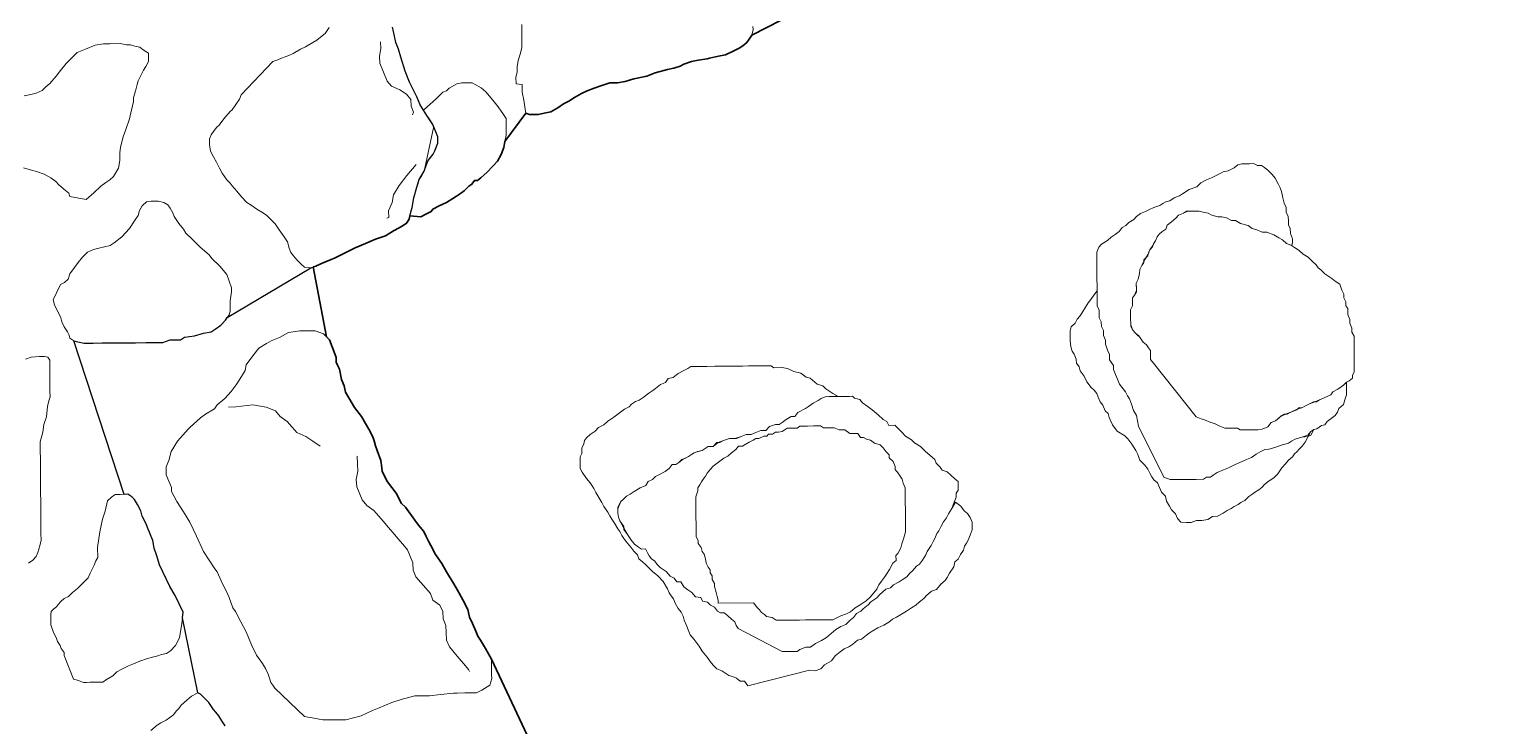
# Model space of a CAD drawing. Header units: millimetres. Extents: x -3113 to 15022, y -19591 to 4665.
# Drawn here: x 788 to 2046, y -3452 to -2858 of the extents above; entities that cross this region are included whole.
import ezdxf

# ---------------------------------------------------------------- set-up
doc = ezdxf.new("R2010")
doc.units = ezdxf.units.MM
doc.header["$XCLIPFRAME"] = 2
for name, color, linetype, lineweight in [('0A-detail', 7, 'Continuous', 18), ('0A-detail-detail', 7, 'Continuous', 13), ('0T-walltop', 7, 'Continuous', 30)]:
    doc.layers.add(name, color=color, linetype=linetype, lineweight=lineweight)
picture_1 = doc.add_image_def('image1.tif', size_in_pixel=(6668, 8809))

msp = doc.modelspace()

# ---------------------------------------------------------------- linework, layer by layer
at = {"layer": '0A-detail'}
for points in [[(1405.5, -2855.7), (1405.6, -2858.5), (1404.5, -2863.3), (1402.3, -2866.6), (1400.2, -2869.4), (1397, -2872.2), (1393.7, -2874.4), (1389.3, -2876.6), (1382.2, -2880), (1376.2, -2881.2), (1368.6, -2882.9), (1366.4, -2883.5), (1358.7, -2884.6), (1353.2, -2885.8), (1346.6, -2888), (1343.4, -2889.7), (1338, -2891.3), (1332.5, -2892.5), (1322, -2895.4), (1315, -2898.1), (1304, -2900.4), (1296.4, -2902.7), (1289.8, -2903.9), (1283.3, -2903.9), (1276.7, -2906.2), (1270.1, -2908.4), (1264, -2910.7), (1259.3, -2912.9), (1253.2, -2916.3), (1248.3, -2919.5), (1243.9, -2921.8), (1239, -2925.1), (1233, -2928.5), (1228.7, -2929.6), (1222.1, -2930.8), (1218.8, -2930.8), (1214.9, -2930.8), (1211.8, -2929.8), (1211.1, -2926.5), (1209.9, -2918.8), (1208.7, -2911.8), (1208.7, -2905.2), (1203.3, -2904.6), (1203.2, -2899.1), (1204.3, -2894.7), (1204.3, -2890.3), (1205.2, -2884.9), (1206.8, -2879.4), (1208.4, -2873.9), (1208.3, -2866.2), (1208.3, -2859.7), (1208.2, -2854.2)], [(1097.8, -2856.3), (1099.3, -2862.6), (1100.8, -2869.6), (1102.9, -2875.3), (1105.1, -2882.1), (1108.7, -2893.8), (1112.3, -2903.2), (1118.7, -2915.7), (1121.5, -2922.7), (1127.3, -2931.7), (1132.3, -2939.5), (1136.6, -2949.9), (1136.6, -2955.5), (1133.9, -2961.9), (1132.5, -2964.7), (1128.4, -2970.3), (1127, -2973.5), (1125, -2979.4), (1120.7, -2986.5), (1118.7, -2992.9), (1116, -3002), (1114.6, -3010.4), (1112.8, -3017.3), (1112.1, -3020.3), (1109.9, -3023.5), (1107.8, -3025.2), (1103.6, -3027.7), (1098.7, -3030.2), (1091.8, -3034.4), (1083.4, -3037.4), (1074.9, -3041), (1066.1, -3044.6), (1051.9, -3051.7), (1048.4, -3053.5), (1045.6, -3054.6), (1037.3, -3058.1), (1032.4, -3060.3), (1028.1, -3061.7), (1022.8, -3061.1), (1019.7, -3058.3), (1016.1, -3054.8), (1013.3, -3051.4), (1011.2, -3048.6), (1009.7, -3045.1), (1008.3, -3039.5), (1005.5, -3035.2), (1001.2, -3029.4), (997.7, -3024.1), (994.1, -3020.6), (990.6, -3017.2), (987.8, -3015.1), (982.1, -3011.6), (977.1, -3008.4), (973.6, -3006.1), (968.9, -3001.3), (965.1, -2996.4), (960.9, -2991.9), (959.4, -2989.4), (956.6, -2986.6), (954.5, -2983.8), (952.4, -2981), (950.2, -2976.8), (947.7, -2971.6), (945.2, -2967.1), (942.4, -2962.2), (941.6, -2956.6), (941.6, -2951.7), (943, -2948.2), (945.7, -2944.7), (947.8, -2941.8), (949.9, -2940), (954, -2934.7), (959.2, -2928.3), (961, -2926.9), (967.2, -2917.8), (968.6, -2914), (995.7, -2885.6), (999.9, -2884.2), (1003, -2882.7), (1006.4, -2881.6), (1009.3, -2880.6), (1013.1, -2878.8), (1019.4, -2875.2), (1023.6, -2873.1), (1030, -2869.5), (1033.4, -2867.4), (1036.5, -2864.9), (1040.4, -2861.7), (1043.8, -2856.8)], [(783.6, -2915), (789.1, -2913.9), (793.8, -2912.7), (798.8, -2910.5), (802.1, -2907.2), (805.4, -2904.4), (810.8, -2898.3), (814.6, -2893.4), (819.4, -2887.3), (822.7, -2884), (828.6, -2877.9), (835.8, -2875.1), (844, -2871.7), (851.1, -2870.5), (856.6, -2870.5), (865.4, -2870.4), (870.9, -2871.4), (874.1, -2871.4), (877.9, -2872.5), (882.3, -2873.5), (885.1, -2875.7), (889.5, -2878.5), (889.6, -2881.2), (889.6, -2885.6), (887.4, -2890), (885.3, -2893.2), (883.1, -2897.6), (880.9, -2902.1), (879.9, -2905.4), (878.8, -2909.8), (876.7, -2916.4), (876.7, -2919.7), (874.6, -2929.5), (873.5, -2934.5), (870.4, -2943.8), (867.9, -2950), (865.6, -2958.7), (865.1, -2963.6), (865.2, -2970.2), (864.1, -2976.7), (859.8, -2983.9), (856.5, -2986.7), (853.2, -2988.9), (848.9, -2992.2), (842.9, -2997.8), (836.4, -3003.4), (822.6, -3000.8), (821.5, -2998), (818.7, -2995.8), (813.2, -2991), (810.5, -2988.2), (806.1, -2984.9), (800.6, -2981.7), (793.9, -2979.5), (789.6, -2978.5), (783, -2976.4)], [(784.5, -3139.7), (789.4, -3138.1), (796.5, -3137.4), (800.9, -3137.4), (803.6, -3138), (805.3, -3140.6), (805.4, -3147.1), (805.4, -3151), (805.5, -3157), (805.5, -3162.5), (805.5, -3166.9), (805.6, -3171.8), (804.5, -3175.2), (803.5, -3180.1), (802.4, -3188.9), (800.3, -3195.5), (799.3, -3202), (797.1, -3210.3), (797.2, -3217.4), (797.3, -3225.1), (797.4, -3236), (797.4, -3240.4), (797.5, -3248.7), (797.5, -3254.6), (797.6, -3260.1), (797.6, -3265.6), (797.7, -3270), (797.7, -3277.7), (797.8, -3283.1), (797.8, -3288.6), (797.9, -3294.1), (796.8, -3299.1), (795.2, -3304.6), (793.6, -3308), (790.9, -3311.2), (787.2, -3313.9)], [(891.5, -3456.6), (896.9, -3452.1), (900.2, -3449.9), (904.6, -3447.7), (907.8, -3445.5), (911, -3443.3), (913.2, -3440), (915.4, -3437.8), (917.6, -3435), (922.4, -3430.6), (926.3, -3427.3), (931.8, -3424.4), (933.9, -3425.5), (937.2, -3428.8), (941.1, -3432.6), (942.8, -3435.3), (945, -3438.6), (947.2, -3440.8), (949.5, -3444.1), (952.2, -3448.3), (955, -3452.7)]]:
    msp.add_lwpolyline(points, dxfattribs=at)
for points in [[(1127.3, -2931.7), (1124.4, -2927.2), (1135.4, -2917.3), (1139.2, -2913.5), (1140.8, -2911.8), (1144.1, -2910.7), (1146.3, -2908.4), (1152.8, -2904.6), (1157.2, -2904), (1163.2, -2903.9), (1166, -2903.9), (1173.7, -2908.2), (1177.5, -2911.5), (1180.8, -2915.3), (1184.7, -2920.1), (1188.1, -2924.5), (1192.5, -2931), (1194.8, -2934.3), (1194.8, -2942), (1194.9, -2948.5), (1193.8, -2954), (1192.8, -2959), (1190.6, -2965.1), (1187.4, -2970.6), (1183.5, -2974.9), (1178.7, -2980), (1173.3, -2984.9), (1170.5, -2987.1), (1167.8, -2987.2), (1165.7, -2990.5), (1162.9, -2992.2), (1159.1, -2996), (1155.8, -2998.3), (1152.5, -3000.5), (1149.4, -3002.6), (1143.9, -3006), (1137.8, -3008.8), (1132.3, -3011.6), (1130.8, -3013.8), (1126.4, -3016), (1122.1, -3018.3), (1112.8, -3017.3), (1114.6, -3010.4), (1115.3, -3006.2), (1116, -3002), (1117.3, -2997.5), (1118.7, -2992.9), (1119.7, -2989.7), (1120.7, -2986.5), (1122.8, -2983), (1125, -2979.4), (1132.8, -2942.4), (1132.3, -2939.5), (1129.8, -2935.6)], [(1756.4, -3240.3), (1734.6, -3196.8), (1733.8, -3192.2), (1732.9, -3187.7), (1730.3, -3183.5), (1728.6, -3178.1), (1726.9, -3173.5), (1725.2, -3171), (1723.5, -3167.6), (1718.4, -3161), (1716.8, -3156.9), (1715, -3152.7), (1713.3, -3148.5), (1713.3, -3145.2), (1709.9, -3140.3), (1709.9, -3135.7), (1708.2, -3131.9), (1706.4, -3126.9), (1706.4, -3123.6), (1704.7, -3119.4), (1704.7, -3115.2), (1703, -3111.9), (1702.9, -3107.7), (1701.2, -3104.3), (1701.2, -3101), (1701.2, -3097.7), (1699.4, -3094.4), (1699.4, -3090.3), (1699.4, -3086.9), (1699.3, -3082.3), (1699.3, -3076.9), (1699.2, -3071.5), (1699.2, -3067.7), (1699.1, -3062.7), (1699.1, -3058.5), (1699, -3053.1), (1699, -3048.5), (1700.7, -3044.2), (1703.1, -3041.7), (1708.1, -3038.4), (1711.4, -3035.7), (1714.8, -3033.3), (1718, -3030.7), (1720.6, -3027.4), (1723.9, -3025.6), (1726.4, -3023.1), (1730.6, -3020.6), (1733, -3018), (1736.3, -3015.5), (1740.5, -3013.8), (1743.9, -3012.1), (1747.6, -3010.4), (1752.9, -3008.7), (1755.4, -3006.9), (1757.9, -3005.3), (1761.3, -3004.5), (1765, -3001.9), (1769.6, -3000.2), (1772.2, -2998.5), (1777.9, -2995), (1784.5, -2992.6), (1787.9, -2989.1), (1792.8, -2986.6), (1797, -2984.9), (1800.4, -2983.2), (1803.7, -2981.5), (1807, -2979.8), (1811.2, -2978.9), (1816.2, -2976.4), (1819.4, -2973.9), (1822.8, -2972.9), (1826.1, -2972.9), (1829.5, -2972.9), (1832.8, -2972.8), (1836.1, -2974.5), (1839.5, -2974.5), (1842.1, -2976.2), (1845.4, -2978.6), (1848.8, -2982), (1851.3, -2985.3), (1853.8, -2990.2), (1855.6, -2993.5), (1856.7, -2996.6), (1857.9, -3002.1), (1859, -3006.5), (1860.8, -3010.3), (1860.8, -3014.4), (1862.5, -3017.7), (1862.6, -3021.9), (1862.6, -3025.3), (1864.2, -3027.8), (1864.3, -3032.4), (1866, -3036.9), (1866, -3040.2), (1865.6, -3042.7), (1861, -3041.1), (1857.6, -3037.8), (1854.3, -3036.1), (1850.1, -3033.7), (1844.3, -3031.2), (1840.1, -3031.3), (1836.6, -3029.6), (1831.6, -3028.1), (1828.3, -3025.6), (1821.6, -3023.9), (1817.5, -3021.5), (1814.1, -3021.5), (1809.8, -3019), (1805.7, -3018.2), (1802.3, -3018.2), (1797.3, -3016.7), (1794, -3015), (1789.8, -3014.2), (1786.4, -3013.4), (1781.8, -3013.4), (1776.8, -3013.4), (1773.1, -3015.2), (1768.9, -3016.9), (1766.4, -3019.4), (1762.9, -3022.5), (1759, -3025.3), (1758.1, -3028.7), (1754.5, -3030.9), (1752.4, -3033), (1750.7, -3035.4), (1749.1, -3038.8), (1747, -3042.6), (1744.2, -3046.3), (1742.9, -3050.2), (1739.2, -3056.1), (1737.6, -3059.8), (1735.9, -3063.1), (1735.4, -3066.7), (1734.3, -3071.5), (1732.7, -3074.8), (1732.8, -3081.1), (1731.1, -3085), (1729.5, -3087.4), (1729.5, -3090.8), (1729.5, -3094.1), (1727.9, -3097.5), (1727.9, -3100.8), (1727.9, -3104.6), (1728, -3110.4), (1729.7, -3115), (1732.2, -3117.5), (1734.8, -3119.9), (1738.7, -3125.2), (1741.5, -3127.4), (1743.2, -3130), (1745, -3132.3), (1745, -3136.5), (1745, -3139.9), (1747.5, -3143.2), (1783.9, -3188.8), (1788, -3190.5), (1791.1, -3191.5), (1796.4, -3193.7), (1799.5, -3194.7), (1804, -3197), (1808.2, -3198.7), (1814.4, -3198.6), (1819.1, -3198.6), (1821.5, -3200.1), (1824.9, -3200.1), (1828.2, -3200.1), (1832.8, -3200), (1836.6, -3200), (1840.2, -3199.5), (1844.9, -3197.5), (1847.9, -3193.8), (1851.5, -3192.4), (1855.6, -3189), (1860.2, -3186.5), (1864.8, -3184.8), (1870.6, -3182.2), (1874, -3181.3), (1877.3, -3179.6), (1880.7, -3177.9), (1885.2, -3176.2), (1889, -3174.5), (1893.1, -3172.8), (1898.9, -3170.2), (1900.6, -3167.7), (1904.8, -3165.2), (1909.7, -3161.8), (1912.3, -3159.6), (1912.3, -3163.4), (1912.3, -3166.8), (1912.3, -3170.1), (1910.7, -3174.3), (1909.6, -3178.3), (1905.7, -3181.9), (1904.6, -3185), (1902.5, -3187.7), (1899.1, -3190.3), (1895.8, -3192.8), (1893.6, -3195.6), (1890.9, -3196.2), (1887, -3199.1), (1884.2, -3199.6), (1881.7, -3201.3), (1879.2, -3204.6), (1874.2, -3206.4), (1868.4, -3208.1), (1865.1, -3209.8), (1862.6, -3211.5), (1856.3, -3213.2), (1850.9, -3215), (1845.9, -3216.6), (1842.5, -3216.7), (1839.2, -3218.4), (1835.1, -3220.9), (1831, -3223.5), (1826.7, -3225.2), (1823, -3226.9), (1817.1, -3229.7), (1811.6, -3232.5), (1807.2, -3234.2), (1801.8, -3236.3), (1798.4, -3238.8), (1796, -3240.5), (1792.6, -3240.5), (1790.2, -3242.2), (1783.9, -3242.3), (1778.9, -3242.3), (1773.9, -3242.4), (1767.2, -3242.4), (1761.8, -3242.5)], [(808.1, -3089), (814.6, -3075.9), (817.9, -3074.3), (821.1, -3071.4), (822.6, -3067), (826.5, -3061.4), (829.7, -3057.1), (833.4, -3052.7), (837.4, -3048.3), (842.8, -3046), (847.1, -3044.9), (852, -3043.7), (857, -3042.6), (860.3, -3040.3), (866.9, -3035.4), (873.3, -3028.2), (877.6, -3021.6), (880.9, -3017.2), (881.9, -3012.7), (884.1, -3008.9), (887.8, -3005.4), (891.8, -3005), (894.5, -3004.9), (897.8, -3004.9), (902.7, -3006), (906, -3008.1), (908.2, -3010.7), (910.5, -3014.7), (911.6, -3018), (915.5, -3024), (919.4, -3028.9), (921.6, -3032.1), (927.2, -3037.5), (933.7, -3044.1), (941.5, -3050.6), (943.7, -3053.9), (950.4, -3060.3), (956.4, -3067.5), (960.4, -3078.9), (960.4, -3082.2), (959.3, -3089.8), (959.4, -3093.7), (959.4, -3098.6), (958.4, -3102), (955.2, -3106.4), (951.3, -3110.8), (946.5, -3114.1), (943.2, -3116.3), (936.6, -3117.5), (929, -3119.7), (920.2, -3120.9), (916.9, -3123.1), (908.1, -3123.2), (901.7, -3125.5), (891.8, -3125.6), (887.4, -3125.6), (878.6, -3125.7), (871, -3125.7), (864.4, -3125.8), (858.9, -3125.9), (853.4, -3125.9), (850.1, -3125.9), (842.5, -3126), (839.2, -3126), (834.8, -3126.1), (829.3, -3125), (826, -3124), (822.6, -3121.8), (822, -3119.1), (820.4, -3116.3), (817.6, -3112), (815.6, -3107.7), (814.9, -3104.4), (809.3, -3093.4)], [(1783.9, -3188.8), (1747.5, -3143.2), (1745, -3139.9), (1745, -3136.5), (1745, -3132.3), (1743.2, -3130), (1741.5, -3127.4), (1738.7, -3125.2), (1735.6, -3120.7), (1733.9, -3119.1), (1732.2, -3117.5), (1729.7, -3115), (1728, -3111.7), (1728, -3109.1), (1727.9, -3105.8), (1727.9, -3103.3), (1727.9, -3100.8), (1727.9, -3097.5), (1729.5, -3094.1), (1729.5, -3090.8), (1729.5, -3087.4), (1731.1, -3085), (1732.8, -3082.3), (1732.8, -3079.8), (1732.7, -3074.8), (1734.3, -3071.5), (1735.4, -3066.7), (1735.9, -3063.1), (1737.6, -3059.8), (1739.2, -3057.3), (1739.2, -3054.8), (1742.5, -3051.4), (1743.3, -3048.9), (1744.2, -3046.3), (1746.6, -3043.8), (1747.4, -3041.3), (1749.1, -3038.8), (1750.7, -3035.4), (1752.4, -3033), (1754.5, -3030.9), (1758.1, -3028.7), (1759, -3025.3), (1762.9, -3022.5), (1766.4, -3019.4), (1768.9, -3016.9), (1773.1, -3015.2), (1775.6, -3013.5), (1778.1, -3013.4), (1780.6, -3013.4), (1783.1, -3013.4), (1786.4, -3013.4), (1789.8, -3014.2), (1794, -3015), (1797.3, -3016.7), (1802.3, -3018.2), (1805.7, -3018.2), (1809.8, -3019), (1814.1, -3021.5), (1817.5, -3021.5), (1821.6, -3023.9), (1828.3, -3025.6), (1831.6, -3028.1), (1836.6, -3029.6), (1840.1, -3031.3), (1844.3, -3031.2), (1850.1, -3033.7), (1854.3, -3036.1), (1857.6, -3037.8), (1861, -3041.1), (1865.2, -3042.7), (1867.8, -3044.4), (1871.9, -3046.9), (1875.3, -3050.2), (1879.6, -3052.6), (1882.9, -3056), (1886.2, -3059.3), (1887.9, -3061.7), (1890.3, -3063.6), (1893.8, -3066.8), (1897.2, -3069.2), (1899.7, -3070.8), (1902.5, -3073), (1906.5, -3075.8), (1908.2, -3080.8), (1909.8, -3084.1), (1909.9, -3087.4), (1911.6, -3090.7), (1911.6, -3094.1), (1913.4, -3096.6), (1913.4, -3101.6), (1915, -3105.8), (1915.1, -3109.1), (1916.8, -3113.3), (1916.8, -3116.7), (1918.6, -3120), (1918.6, -3125), (1918.6, -3129.2), (1918.7, -3132.5), (1918.7, -3135.8), (1918.7, -3139.2), (1918.8, -3141.7), (1918.8, -3144.2), (1918.8, -3146.7), (1918.8, -3150.9), (1917.2, -3153.4), (1917.2, -3155.9), (1914.4, -3158.1), (1912.2, -3159.2), (1909.7, -3161.8), (1904.8, -3165.2), (1900.6, -3167.7), (1898.9, -3170.2), (1893.1, -3172.8), (1889, -3174.5), (1886.5, -3176.2), (1884, -3176.2), (1880.7, -3177.9), (1877.3, -3179.6), (1874, -3181.3), (1871.4, -3181.3), (1869.8, -3183), (1864.8, -3184.8), (1861.5, -3186.5), (1859, -3186.5), (1856.5, -3188.1), (1854.8, -3189.8), (1851.5, -3192.4), (1847.9, -3193.8), (1844.9, -3197.5), (1840.2, -3199.5), (1836.6, -3200), (1834.1, -3200), (1831.6, -3200.1), (1828.2, -3200.1), (1824.9, -3200.1), (1821.5, -3200.1), (1819.1, -3198.6), (1815.7, -3198.6), (1813.2, -3198.6), (1808.2, -3198.7), (1804, -3197), (1799.5, -3194.7), (1796.4, -3193.7), (1791.1, -3191.5), (1788, -3190.5)], [(1879.5, -3205.8), (1876.8, -3210.5), (1874.3, -3214), (1871.7, -3216.4), (1869.9, -3218.7), (1867.7, -3220.6), (1866, -3223.1), (1862.7, -3225.8), (1860.1, -3229.1), (1856.9, -3232.4), (1853.6, -3237.5), (1850.3, -3240.9), (1845.3, -3244.2), (1842, -3246.8), (1840.1, -3249), (1837.3, -3251.2), (1833.7, -3253.5), (1831.3, -3255.3), (1828.7, -3256.9), (1825.4, -3260.3), (1822, -3261.9), (1819.7, -3263.7), (1816.3, -3265.4), (1813.8, -3267), (1810.4, -3268.8), (1806.9, -3271.1), (1802.1, -3273.8), (1797.9, -3273.9), (1793.8, -3276.5), (1788.8, -3277.3), (1784.2, -3277.4), (1779.7, -3279), (1775.5, -3279.1), (1770.8, -3278.7), (1768, -3275.8), (1766.2, -3271.8), (1762.9, -3268.4), (1761.2, -3265.1), (1758.5, -3260.9), (1757.7, -3256.7), (1754.4, -3253.1), (1752.6, -3249.3), (1751, -3245.1), (1747.6, -3242.6), (1745.9, -3240.1), (1744.2, -3236.9), (1742.5, -3233.5), (1740, -3230.2), (1735.7, -3226), (1734.1, -3221), (1732.3, -3217.7), (1728.9, -3212.3), (1725.5, -3207.7), (1723, -3205.2), (1716.3, -3201.2), (1712.5, -3195.6), (1709.5, -3189.6), (1708.7, -3186.2), (1706.1, -3183.7), (1704.2, -3178.9), (1701.9, -3176.2), (1700.1, -3172), (1699, -3169), (1696.8, -3166.2), (1694.2, -3163.8), (1690.6, -3159), (1688.4, -3154.3), (1684.9, -3149.6), (1684, -3146.3), (1681.6, -3143), (1681.5, -3139.6), (1679.8, -3135.5), (1678.1, -3132.9), (1676.9, -3129.1), (1676.4, -3123.9), (1676.3, -3119.3), (1676.3, -3115.5), (1677.1, -3112.2), (1680.7, -3109), (1682.3, -3105.6), (1684.5, -3102.9), (1686.2, -3100.4), (1689.4, -3095.3), (1691.7, -3091.6), (1693.9, -3088.8), (1696.6, -3085), (1699.4, -3081.5), (1699.4, -3086.9), (1699.4, -3090.3), (1699.4, -3094.4), (1701.2, -3097.7), (1701.2, -3101), (1701.2, -3104.3), (1702.9, -3107.7), (1703, -3111.9), (1704.7, -3115.2), (1704.7, -3119.4), (1706.4, -3123.6), (1706.4, -3126.9), (1708.2, -3131.9), (1709.9, -3135.7), (1709.9, -3140.3), (1713.3, -3145.2), (1713.3, -3148.5), (1715, -3152.7), (1716.8, -3156.9), (1718.4, -3161), (1723.5, -3167.6), (1725.2, -3171), (1726.9, -3173.5), (1728.6, -3178.1), (1730.3, -3183.5), (1732.9, -3187.7), (1733.8, -3192.2), (1734.6, -3196.8), (1756.4, -3240.3), (1761.8, -3242.5), (1767.2, -3242.4), (1773.9, -3242.4), (1778.9, -3242.3), (1783.9, -3242.3), (1790.2, -3242.2), (1792.6, -3240.5), (1796, -3240.5), (1798.4, -3238.8), (1801.8, -3236.3), (1807.2, -3234.2), (1811.6, -3232.5), (1817.1, -3229.7), (1823, -3226.9), (1826.7, -3225.2), (1831, -3223.5), (1835.1, -3220.9), (1839.2, -3218.4), (1842.5, -3216.7), (1845.9, -3216.6), (1850.9, -3215), (1856.3, -3213.2), (1862.6, -3211.5), (1865.1, -3209.8), (1868.4, -3208.1), (1874.2, -3206.4)], [(1022.9, -3444.5), (997.4, -3420.5), (995.7, -3417.8), (994.1, -3415.7), (993, -3411.9), (991.8, -3408.6), (989.6, -3403.7), (986.9, -3399.3), (981.9, -3392.2), (977.4, -3383.5), (972.9, -3372.5), (968.4, -3363.8), (964, -3355.1), (961.7, -3351.8), (958.4, -3343.1), (957.3, -3340.4), (951.7, -3328.9), (948.3, -3321.3), (946.1, -3318.6), (936.6, -3303.9), (930.6, -3290.7), (925, -3278.8), (919.4, -3270), (913.8, -3261.3), (909.3, -3252.6), (909.3, -3249.3), (904.8, -3238.3), (904.7, -3231.7), (906.9, -3226.2), (909, -3218.6), (914.4, -3209.8), (923.6, -3199.3), (925.3, -3197.6), (934, -3189.9), (938.3, -3186.5), (946, -3182.1), (948.2, -3178.8), (954.7, -3173.2), (960.1, -3167.3), (964.4, -3161.7), (967.7, -3156.7), (972, -3149.5), (973, -3144.5), (979.6, -3135.8), (983.9, -3130.2), (990.4, -3126.4), (994.2, -3124.1), (1001.3, -3121.3), (1009, -3116.8), (1018.8, -3115.6), (1028.7, -3115.5), (1032, -3115.5), (1039.1, -3118.2), (1044.1, -3123.1), (1046.3, -3129.2), (1048.6, -3135.1), (1049.7, -3138.4), (1049.7, -3142.2), (1050.9, -3144.9), (1052.5, -3148.2), (1054.3, -3157), (1056.5, -3162.5), (1057.7, -3168), (1060.6, -3172.6), (1065.5, -3181), (1071.4, -3188.6), (1074.8, -3194.7), (1077.6, -3199.5), (1081, -3206.1), (1082.1, -3209.3), (1083.3, -3213.7), (1084.9, -3217.6), (1087.8, -3226.3), (1088.9, -3232.3), (1089, -3235.6), (1093.5, -3244.3), (1101.1, -3254.1), (1105.6, -3262.8), (1109, -3266.1), (1116.8, -3277), (1120.1, -3281.3), (1124.5, -3286.8), (1126.7, -3291.1), (1128.9, -3295.5), (1130.5, -3298.8), (1134.5, -3306.4), (1140.1, -3314), (1144, -3321.2), (1145.7, -3323.9), (1150.1, -3331.5), (1153.4, -3336.9), (1157.9, -3345.2), (1162.3, -3353.3), (1163.5, -3359.9), (1166.3, -3365.3), (1169.1, -3371.9), (1170.8, -3376.2), (1173, -3379.5), (1177.4, -3386.7), (1182.4, -3395.8), (1182.5, -3401.9), (1182.5, -3409), (1182.6, -3412.3), (1181, -3417.8), (1174, -3422.2), (1169.6, -3424.5), (1166.3, -3424.5), (1159.7, -3424.5), (1153.2, -3424.6), (1149.9, -3424.6), (1138.9, -3425.8), (1129.5, -3427), (1123, -3427.1), (1117, -3427.1), (1105.4, -3430), (1097.4, -3432.8), (1086.4, -3437.3), (1080.9, -3439.6), (1071.1, -3444.1), (1058, -3447.4), (1054.7, -3447.4), (1045.9, -3447.5), (1038.3, -3447.5), (1027.8, -3445.5), (1025.6, -3445.1)], [(1401.1, -3418.4), (1398.3, -3414.5), (1394.5, -3414.5), (1391.6, -3412), (1388.2, -3410.5), (1384.9, -3409.6), (1382.3, -3407.9), (1379, -3405.6), (1374.8, -3403.9), (1372.3, -3401.3), (1369.8, -3398.9), (1366.4, -3394), (1362.2, -3389), (1359.6, -3384.7), (1357.9, -3382.4), (1355.4, -3379), (1351.9, -3374.8), (1350.3, -3370.7), (1348.9, -3367), (1346.8, -3362.4), (1346, -3359.1), (1344.4, -3355.7), (1341.7, -3352.4), (1339.2, -3347.8), (1337.6, -3344.1), (1335.8, -3341.6), (1334.1, -3339.1), (1332.5, -3335.8), (1329, -3329.5), (1324.5, -3324.5), (1319.8, -3320.9), (1316.4, -3317.5), (1313.9, -3315), (1311.3, -3312.6), (1308, -3310.1), (1307.1, -3306.7), (1303.8, -3303.4), (1301.2, -3300.2), (1297, -3295.1), (1295.3, -3292.7), (1293.6, -3290.1), (1291.9, -3286.8), (1290.2, -3284.4), (1287.4, -3279.6), (1285.1, -3276.1), (1283.4, -3273.5), (1281.7, -3270.2), (1278.4, -3265.3), (1276.6, -3261.9), (1274.1, -3257.8), (1271.5, -3253.6), (1269.8, -3250.2), (1268.2, -3247.9), (1266.5, -3245.3), (1263.6, -3241.4), (1259.7, -3236.2), (1258.1, -3232.9), (1258, -3229.6), (1258, -3226.2), (1258, -3222.9), (1259.5, -3220.3), (1259.5, -3215.7), (1261.2, -3211.9), (1261.7, -3209.1), (1263.6, -3206.9), (1266.7, -3204.1), (1271, -3201), (1273.8, -3197.9), (1278.3, -3195.7), (1281.8, -3192.5), (1286.9, -3189.2), (1290.1, -3186.6), (1292.6, -3184.9), (1295.9, -3182.4), (1299.9, -3180.4), (1301.8, -3178.2), (1305.3, -3175.9), (1308.4, -3174.8), (1311.7, -3172.3), (1316.7, -3168.8), (1320.1, -3166.3), (1322.5, -3164.6), (1326.6, -3161.3), (1330.9, -3159.5), (1333.3, -3156.2), (1337.5, -3155.3), (1341.6, -3151.9), (1346.6, -3149.3), (1349.9, -3147.6), (1352.5, -3146), (1357.9, -3145.9), (1362.5, -3145.9), (1366.2, -3145.9), (1372.9, -3145.8), (1380, -3145.7), (1384.2, -3145.7), (1388.4, -3145.7), (1392.6, -3145.6), (1396.7, -3145.6), (1401.7, -3145.5), (1406.3, -3145.5), (1410.1, -3145.5), (1414.3, -3145.4), (1417.6, -3145.4), (1421, -3145.4), (1423.4, -3147), (1430.1, -3146.9), (1435.1, -3147.7), (1440.5, -3150.2), (1446.4, -3151.7), (1451.1, -3155.1), (1454.4, -3156), (1460.3, -3160.9), (1465.3, -3162.5), (1467.9, -3164.9), (1470.4, -3166.6), (1473.8, -3169.1), (1477.4, -3171.1), (1475, -3171.6), (1470.4, -3171.6), (1467.1, -3171.7), (1463.7, -3173.4), (1461.3, -3175), (1456.9, -3177.3), (1453, -3180.1), (1450.5, -3181.8), (1443.8, -3185.2), (1441.4, -3188.6), (1438.1, -3188.6), (1433.9, -3191.2), (1430.5, -3193.7), (1428, -3195.4), (1424.7, -3195.4), (1419.7, -3197.1), (1416.5, -3200.5), (1412.2, -3200.6), (1408.1, -3202.3), (1403.9, -3203.9), (1399.8, -3204), (1395.5, -3205.7), (1390.1, -3207.5), (1385.5, -3207.5), (1380.5, -3209.1), (1376, -3210.9), (1371.5, -3214.2), (1367.2, -3214.3), (1364.8, -3216), (1362.2, -3217.7), (1356.8, -3219.1), (1353.2, -3221.1), (1350.6, -3222.8), (1346, -3225), (1342.3, -3227.9), (1339.8, -3229.6), (1336.5, -3229.6), (1334, -3233), (1330.7, -3235.6), (1325.7, -3238), (1322.3, -3239.8), (1319.9, -3242.3), (1316.1, -3244.2), (1314.1, -3247.4), (1309.4, -3249.4), (1304.1, -3252.5), (1300.8, -3255), (1297.5, -3256.7), (1295, -3259.3), (1292.8, -3261.2), (1290.1, -3267.3), (1290.1, -3271), (1290.9, -3274.4), (1291.9, -3277.6), (1295.2, -3283.9), (1298.6, -3289.3), (1300.3, -3291.8), (1302, -3294.3), (1304.5, -3297.6), (1307.9, -3300), (1310.4, -3301.7), (1313.8, -3301.6), (1315.5, -3305), (1317.1, -3307.5), (1318.9, -3310), (1321.7, -3312.2), (1323.9, -3315), (1326.4, -3317.4), (1331.5, -3320.8), (1334.8, -3324.9), (1338.2, -3326.5), (1340.7, -3329.8), (1344.1, -3329.8), (1346.6, -3334), (1350, -3336.4), (1353.3, -3338.9), (1356.5, -3342.5), (1361, -3343), (1362.6, -3346.3), (1366.8, -3347.2), (1369.3, -3349.6), (1372.7, -3351.2), (1375.2, -3354.6), (1377.8, -3356.2), (1381.1, -3356.1), (1383.9, -3358.4), (1387.2, -3361.7), (1390, -3363.9), (1391.2, -3367), (1392.9, -3369.4), (1430.6, -3389.2), (1434, -3389.2), (1439, -3389.1), (1443.2, -3389.1), (1445.7, -3387.4), (1450.6, -3385.6), (1454.8, -3385.6), (1458.9, -3382.2), (1464, -3379.7), (1468.2, -3377.2), (1472.2, -3373.7), (1476.4, -3370.4), (1480.6, -3367.8), (1484.8, -3366.1), (1488.6, -3362.5), (1491.4, -3360.2), (1493.8, -3356.8), (1497.5, -3354.6), (1499.7, -3352.7), (1503.8, -3349.2), (1506.3, -3346.7), (1508.8, -3345), (1511.3, -3343.4), (1513.7, -3340.8), (1519, -3336), (1522.9, -3334.9), (1525.4, -3332.3), (1530.3, -3329.8), (1532.8, -3328.1), (1537, -3325.5), (1539.5, -3322.2), (1541.7, -3320.2), (1545.2, -3316.3), (1547.8, -3314.6), (1550.2, -3311.2), (1553.2, -3306.8), (1554.3, -3303.7), (1556, -3301.2), (1557.7, -3298.6), (1559.3, -3295.3), (1560.9, -3292.7), (1562.6, -3288.6), (1564.3, -3286.1), (1565.8, -3282.7), (1568.3, -3278.5), (1570.8, -3275.1), (1572.4, -3271.8), (1575.2, -3267), (1578.5, -3261.8), (1583, -3265.2), (1585.8, -3269.1), (1588.6, -3271.4), (1590.9, -3274.9), (1592.6, -3278.7), (1592.6, -3285.4), (1591, -3290), (1589.3, -3294.2), (1587.7, -3296.7), (1586.1, -3299.2), (1585.2, -3302.6), (1582.7, -3306.4), (1580.6, -3310.3), (1577.8, -3312.7), (1577, -3316.9), (1573.3, -3322.3), (1571.2, -3326), (1569.6, -3328.6), (1565.9, -3331.6), (1562.1, -3336.2), (1558, -3337.8), (1553.8, -3341.3), (1551.4, -3343.8), (1547.6, -3346.8), (1544.7, -3349.7), (1540.9, -3351.9), (1536.5, -3354.7), (1532.3, -3357.4), (1528.1, -3359.9), (1524.8, -3361.5), (1521.5, -3364.2), (1517.3, -3366.6), (1512.1, -3369), (1507.3, -3371.8), (1504.8, -3373.4), (1502.4, -3375.1), (1498.2, -3378.5), (1494.9, -3379.4), (1490.7, -3382.8), (1487.3, -3385.3), (1483.3, -3387), (1480, -3389.5), (1475.8, -3393), (1472.5, -3397.1), (1466.7, -3400.5), (1463.4, -3403.9), (1458.7, -3405.6), (1453.9, -3405.1)], [(1430.6, -3389.2), (1392.9, -3369.4), (1391.2, -3367), (1390, -3363.9), (1387.2, -3361.7), (1383.9, -3358.4), (1381.1, -3356.1), (1377.8, -3356.2), (1375.2, -3354.6), (1372.7, -3351.2), (1369.3, -3349.6), (1366.8, -3347.2), (1362.6, -3346.3), (1361, -3343), (1356.5, -3342.5), (1353.3, -3338.9), (1350, -3336.4), (1346.6, -3334), (1344.1, -3329.8), (1340.7, -3329.8), (1338.2, -3326.5), (1334.8, -3324.9), (1331.5, -3320.8), (1326.4, -3317.4), (1323.9, -3315), (1321.7, -3312.2), (1318.9, -3310), (1317.1, -3307.5), (1315.5, -3305), (1313.8, -3301.6), (1310.4, -3301.7), (1307.9, -3300), (1304.5, -3297.6), (1302, -3294.3), (1300.3, -3291.8), (1298.6, -3289.3), (1295.2, -3285.1), (1295.2, -3282.6), (1291.9, -3277.6), (1290.9, -3274.4), (1290.1, -3271), (1290.1, -3268.5), (1290.1, -3266), (1292.8, -3261.2), (1295, -3259.3), (1297.5, -3256.7), (1300.8, -3255), (1304.1, -3252.5), (1309.4, -3249.4), (1314.1, -3247.4), (1316.1, -3244.2), (1319.9, -3242.3), (1322.3, -3239.8), (1325.7, -3238), (1330.7, -3235.6), (1334, -3233), (1336.5, -3229.6), (1339.8, -3229.6), (1342.3, -3227.9), (1344.8, -3225.4), (1347.3, -3224.5), (1350.6, -3222.8), (1353.2, -3221.1), (1355.5, -3219.5), (1358.1, -3218.6), (1362.2, -3217.7), (1364.8, -3216), (1367.2, -3214.3), (1371.5, -3214.2), (1374.8, -3210.9), (1377.3, -3210.9), (1380.5, -3209.1), (1385.5, -3207.5), (1388.9, -3207.5), (1391.4, -3207.4), (1395.5, -3205.7), (1399.8, -3204), (1403.9, -3203.9), (1408.1, -3202.3), (1412.2, -3200.6), (1416.5, -3200.5), (1419.7, -3197.1), (1424.7, -3195.4), (1428, -3195.4), (1430.5, -3193.7), (1433.9, -3191.2), (1438.1, -3188.6), (1441.4, -3188.6), (1443.8, -3185.2), (1450.5, -3181.8), (1453, -3180.1), (1456.9, -3177.3), (1461.3, -3175), (1463.7, -3173.4), (1467.1, -3171.7), (1470.4, -3171.6), (1473.8, -3171.6), (1476.3, -3171.6), (1480.4, -3171.5), (1485.4, -3171.5), (1488, -3171.5), (1490.5, -3171.4), (1492.1, -3173.1), (1496.9, -3174.2), (1499.2, -3177), (1503.9, -3180.5), (1507.3, -3183), (1512.4, -3187.1), (1516.6, -3191.2), (1519.9, -3192.9), (1521.6, -3196.2), (1526.6, -3196.1), (1530.1, -3199.5), (1532.5, -3202), (1535.9, -3205.3), (1540.9, -3208.6), (1543.5, -3211.1), (1548.5, -3214.3), (1552.7, -3218.5), (1556.4, -3221.6), (1560.9, -3225.3), (1562, -3228.5), (1565.4, -3231.8), (1567.1, -3234.3), (1571.2, -3235.8), (1574.4, -3238.6), (1577.9, -3241.7), (1580.6, -3244.1), (1580.6, -3248.3), (1580.6, -3251.6), (1579, -3254.1), (1579, -3257.5), (1577.3, -3261.8), (1575.2, -3267), (1572.4, -3271.8), (1570.8, -3275.1), (1568.3, -3278.5), (1565.8, -3282.7), (1564.3, -3286.1), (1562.6, -3288.6), (1560.9, -3292.7), (1559.3, -3295.3), (1557.7, -3298.6), (1556, -3301.2), (1554.3, -3303.7), (1553.2, -3306.8), (1550.2, -3311.2), (1547.8, -3314.6), (1545.2, -3316.3), (1541.7, -3320.2), (1539.5, -3322.2), (1537, -3325.5), (1532.8, -3328.1), (1530.3, -3329.8), (1525.4, -3332.3), (1522.9, -3334.9), (1519, -3336), (1513.7, -3340.8), (1511.3, -3343.4), (1508.8, -3345), (1506.3, -3346.7), (1503.8, -3349.2), (1499.7, -3352.7), (1497.5, -3354.6), (1493.8, -3356.8), (1491.4, -3360.2), (1488.6, -3362.5), (1484.8, -3366.1), (1480.6, -3367.8), (1476.4, -3370.4), (1472.2, -3373.7), (1468.2, -3377.2), (1464, -3379.7), (1458.9, -3382.2), (1454.8, -3385.6), (1450.6, -3385.6), (1445.7, -3387.4), (1443.2, -3389.1), (1439, -3389.1), (1434, -3389.2)], [(1406.1, -3347.6), (1376, -3347.9), (1376, -3345.4), (1375, -3342.1), (1374.2, -3338.7), (1372.6, -3333.7), (1372.6, -3331.2), (1370.8, -3327.8), (1370.8, -3324.5), (1369.1, -3322), (1369, -3319.5), (1367.3, -3317.1), (1365.7, -3313.8), (1365.1, -3310.1), (1363.9, -3306.2), (1362.2, -3303.8), (1361.4, -3300.4), (1358.8, -3297.1), (1358.8, -3294.5), (1357.1, -3291.3), (1357.1, -3288.8), (1357, -3285.5), (1357, -3282.1), (1357, -3279.6), (1356.9, -3275.5), (1356.9, -3272.9), (1356.9, -3270.4), (1356.9, -3265.4), (1356.8, -3262.9), (1356.8, -3260.4), (1356.8, -3257.1), (1358.4, -3252), (1358.4, -3249.4), (1360.1, -3247), (1361.7, -3244.4), (1363.3, -3241.9), (1365, -3239.4), (1366.6, -3236.9), (1369.4, -3233.7), (1371.6, -3231), (1374, -3229.3), (1377.4, -3226.8), (1380.7, -3224.2), (1384, -3222.5), (1387.1, -3219.7), (1390.9, -3216.8), (1393.2, -3214), (1396.5, -3214), (1399, -3212.4), (1402.3, -3210.6), (1405.6, -3208.9), (1408.1, -3207.3), (1410.6, -3207.3), (1414.8, -3205.5), (1417.3, -3205.5), (1418.9, -3203.8), (1422.3, -3203.8), (1424.8, -3202.1), (1427.3, -3202.1), (1430.6, -3201.3), (1434.8, -3198.7), (1439, -3198.6), (1443.2, -3198.6), (1445.6, -3196.9), (1448.1, -3196.8), (1452.2, -3196.8), (1457.2, -3196.7), (1459.8, -3196.7), (1463.1, -3196.7), (1465.7, -3198.4), (1470.7, -3198.3), (1474.9, -3198.3), (1479.1, -3199.9), (1481.6, -3199.9), (1484.1, -3199.9), (1488.3, -3203.2), (1492.4, -3203.1), (1495, -3203.1), (1497.4, -3206.5), (1500, -3206.5), (1502.5, -3208), (1505.8, -3208.9), (1509.2, -3211.4), (1514.2, -3212.9), (1516.8, -3215.5), (1519.3, -3218.8), (1521.9, -3221.3), (1521.9, -3223.8), (1525.2, -3227.1), (1527, -3231.2), (1527, -3233.8), (1529.5, -3237.1), (1532.9, -3242.1), (1533.8, -3245.5), (1535.5, -3249.5), (1535.5, -3252), (1535.6, -3256.2), (1535.6, -3258.7), (1535.6, -3263.7), (1535.7, -3266.2), (1535.7, -3269.5), (1535.7, -3272.1), (1535.8, -3275.4), (1535.8, -3277.9), (1535.8, -3282.1), (1535.9, -3287.1), (1534.2, -3292.2), (1532.5, -3297.2), (1531.8, -3300.6), (1529.3, -3305.6), (1527.6, -3307.3), (1527.7, -3311.4), (1524.9, -3313.7), (1522.1, -3319.3), (1519.5, -3323.2), (1517.8, -3325.7), (1515.2, -3329.1), (1512.9, -3332.4), (1511.2, -3335.9), (1508.7, -3339.2), (1505.7, -3342.8), (1502.1, -3345.9), (1497.1, -3349.3), (1492.9, -3351.8), (1488.8, -3355.2), (1485.5, -3356.9), (1480.5, -3358.6), (1477.1, -3360.4), (1473.8, -3362), (1467.1, -3362.1), (1463, -3362.1), (1460.4, -3362.1), (1455.4, -3362.2), (1450.4, -3362.2), (1445.4, -3362.3), (1440.4, -3362.3), (1435.4, -3362.4), (1428.7, -3362.4), (1425.3, -3362.4), (1422, -3360.1), (1417, -3359.2), (1415.3, -3357.5), (1412.8, -3355.9), (1411.2, -3353.5), (1409.4, -3351.8)], [(1879.5, -3205.8), (1881.7, -3201.3), (1883.9, -3200.2), (1881.7, -3204.6)], [(825.5, -3412.7), (817.5, -3392.5), (817.5, -3389.9), (815.2, -3386.7), (814.1, -3383.9), (811.9, -3380.6), (810.7, -3377.3), (808.5, -3372.9), (806.2, -3366.3), (806.2, -3362), (806.2, -3357.6), (806.6, -3354.9), (808.8, -3352.7), (811, -3351), (812.7, -3348.8), (814.9, -3346.6), (817.5, -3343.8), (821.3, -3342.1), (824.6, -3338.8), (829, -3335.5), (833.3, -3331.1), (838.2, -3326.2), (839.8, -3322.2), (843.1, -3315.6), (844.7, -3311.8), (846.3, -3309), (846.2, -3300.3), (848.2, -3287.1), (850.3, -3276.1), (852.5, -3269.5), (854.6, -3260.7), (857.9, -3257.4), (861.1, -3255.1), (865.5, -3255.1), (872.1, -3255), (875.4, -3257.2), (877.6, -3259.4), (880.3, -3263.8), (883.2, -3269.2), (884.3, -3273.6), (887.7, -3280.2), (888.8, -3283.4), (893.3, -3294.4), (894.5, -3300.9), (896.7, -3307.5), (899, -3315.1), (907.9, -3333.7), (912.3, -3341.3), (919.1, -3355.5), (918, -3365.3), (916, -3377.5), (912.7, -3384.1), (908.4, -3388.5), (905.1, -3390.8), (900.8, -3391.8), (897.5, -3392.9), (893.1, -3394.1), (888.7, -3395.2), (882.1, -3397.5), (876.7, -3399.7), (872.4, -3401.4), (866.9, -3404.2), (862.5, -3406.4), (859.2, -3409.8), (853.8, -3413.1), (850.5, -3415.3), (845.1, -3415.4), (839.6, -3415.4), (836.8, -3415.5), (834.1, -3415.5), (831.3, -3414.4), (828, -3413.4)]]:
    msp.add_lwpolyline(points, close=True, dxfattribs=at)
at = {"layer": '0A-detail', "lineweight": 25}
for points in [[(956.8, -3104.2), (1028.1, -3061.7)], [(868.8, -3255.1), (826, -3124)], [(931.8, -3424.4), (918.5, -3360.4)]]:
    msp.add_lwpolyline(points, dxfattribs=at)
at = {"layer": '0A-detail-detail', "lineweight": 25}
msp.add_lwpolyline([(955, -3452.7), (952.2, -3448.3), (949.5, -3444.1), (947.2, -3440.8), (945, -3438.6), (942.8, -3435.3), (941.1, -3432.6), (937.2, -3428.8), (933.9, -3425.5), (931.8, -3424.4), (918.5, -3360.4), (919.1, -3355.5), (912.3, -3341.3), (907.9, -3333.7), (899, -3315.1), (896.7, -3307.5), (894.5, -3300.9), (893.3, -3294.4), (888.8, -3283.4), (887.7, -3280.2), (884.3, -3273.6), (883.2, -3269.2), (880.3, -3263.8), (877.6, -3259.4), (875.4, -3257.2), (872.1, -3255), (868.8, -3255.1), (826, -3124), (829.3, -3125), (834.8, -3126.1), (839.2, -3126), (842.5, -3126), (850.1, -3125.9), (853.4, -3125.9), (858.9, -3125.9), (864.4, -3125.8), (871, -3125.7), (878.6, -3125.7), (887.4, -3125.6), (891.8, -3125.6), (901.7, -3125.5), (908.1, -3123.2), (916.9, -3123.1), (920.2, -3120.9), (929, -3119.7), (936.6, -3117.5), (943.2, -3116.3), (946.5, -3114.1), (951.3, -3110.8), (955.2, -3106.4), (956.8, -3104.2), (1028.1, -3061.7), (1032.4, -3060.3), (1037.3, -3058.1), (1045.6, -3054.6), (1048.4, -3053.5), (1051.9, -3051.7), (1066.1, -3044.6), (1074.9, -3041), (1083.4, -3037.4), (1091.8, -3034.4), (1098.7, -3030.2), (1103.6, -3027.7), (1107.8, -3025.2), (1109.9, -3023.5), (1112.1, -3020.3), (1112.8, -3017.3), (1114.6, -3010.4), (1116, -3002), (1118.7, -2992.9), (1120.7, -2986.5), (1125, -2979.4), (1127, -2973.5), (1128.4, -2970.3), (1132.5, -2964.7), (1133.9, -2961.9), (1136.6, -2955.5), (1136.6, -2949.9), (1132.3, -2939.5), (1127.3, -2931.7), (1121.5, -2922.7), (1118.7, -2915.7), (1112.3, -2903.2), (1108.7, -2893.8), (1105.1, -2882.1), (1102.9, -2875.3), (1100.8, -2869.6), (1099.3, -2862.6), (1097.8, -2856.3)], dxfattribs=at)
at = {"layer": '0A-detail-detail'}
for points in [[(1087.7, -2868.9), (1088, -2874.7), (1086.7, -2881.2), (1087.1, -2887), (1093.3, -2902.4), (1097.1, -2906.8), (1104.2, -2909.8), (1109.7, -2913.6), (1113.5, -2918), (1113.9, -2923.8), (1115.9, -2928.9), (1114.9, -2931.3)], [(1118.2, -2973.7), (1110, -2982.9), (1103.6, -2991.5), (1098.8, -2999.4), (1097.5, -3005.9), (1094.5, -3013.1), (1094.8, -3018.9), (1093.1, -3019.5)], [(1036, -3213.8), (1030, -3209.8), (1024, -3205.7), (1016.2, -3202.4), (1012.1, -3197.6), (1008, -3192.8), (1002, -3188.7), (997.9, -3183.9), (990.1, -3180.6), (978.6, -3178.7), (964.1, -3180.3), (957.8, -3180.7)], [(1066.8, -3220.8), (1066.8, -3220.8)], [(1067.6, -3222.6), (1068, -3228.9), (1068.4, -3235.3), (1066.9, -3242.3), (1067.3, -3248.6), (1071.9, -3259.8), (1076, -3264.6), (1081.9, -3268.7), (1086, -3273.5), (1090.1, -3278.3), (1094.3, -3283.1), (1098.4, -3287.9), (1102.5, -3292.7), (1106.6, -3297.6), (1110.7, -3302.4), (1115.2, -3313.5), (1115.6, -3319.8), (1117.9, -3325.4), (1122, -3330.2), (1130.2, -3339.8), (1132.4, -3345.4), (1138.4, -3349.5), (1140.7, -3355), (1141.1, -3361.4), (1143.3, -3366.9), (1143.7, -3373.2), (1144.1, -3379.6), (1146.4, -3385.1), (1150.5, -3389.9), (1154.6, -3394.8), (1158.7, -3399.6), (1162.8, -3404.4), (1163.6, -3406.2)]]:
    msp.add_lwpolyline(points, dxfattribs=at)
at = {"layer": '0T-walltop'}
msp.add_lwpolyline([(1454.7, -2837.7), (1404.5, -2863.3), (1402.3, -2866.6), (1400.2, -2869.4), (1397, -2872.2), (1393.7, -2874.4), (1389.3, -2876.6), (1382.2, -2880), (1376.2, -2881.2), (1368.6, -2882.9), (1366.4, -2883.5), (1358.7, -2884.6), (1353.2, -2885.8), (1346.6, -2888), (1343.4, -2889.7), (1338, -2891.3), (1332.5, -2892.5), (1322, -2895.4), (1315, -2898.1), (1304, -2900.4), (1296.4, -2902.7), (1289.8, -2903.9), (1283.3, -2903.9), (1276.7, -2906.2), (1270.1, -2908.4), (1264, -2910.7), (1259.3, -2912.9), (1253.2, -2916.3), (1248.3, -2919.5), (1243.9, -2921.8), (1239, -2925.1), (1233, -2928.5), (1228.7, -2929.6), (1222.1, -2930.8), (1218.8, -2930.8), (1214.9, -2930.8), (1211.8, -2929.8), (1193.8, -2954), (1192.8, -2959), (1190.6, -2965.1), (1187.4, -2970.6), (1183.5, -2974.9), (1178.7, -2980), (1173.3, -2984.9), (1170.5, -2987.1), (1167.8, -2987.2), (1165.7, -2990.5), (1162.9, -2992.2), (1159.1, -2996), (1155.8, -2998.3), (1152.5, -3000.5), (1149.4, -3002.6), (1143.9, -3006), (1137.8, -3008.8), (1132.3, -3011.6), (1130.8, -3013.8), (1126.4, -3016), (1122.1, -3018.3), (1112.8, -3017.3), (1112.1, -3020.3), (1109.9, -3023.5), (1107.8, -3025.2), (1103.6, -3027.7), (1098.7, -3030.2), (1091.8, -3034.4), (1083.4, -3037.4), (1074.9, -3041), (1066.1, -3044.6), (1051.9, -3051.7), (1048.4, -3053.5), (1045.6, -3054.6), (1037.3, -3058.1), (1032.4, -3060.3), (1030.2, -3061), (1041.6, -3120.7), (1044.1, -3123.1), (1046.3, -3129.2), (1048.6, -3135.1), (1049.7, -3138.4), (1049.7, -3142.2), (1050.9, -3144.9), (1052.5, -3148.2), (1054.3, -3157), (1056.5, -3162.5), (1057.7, -3168), (1060.6, -3172.6), (1065.5, -3181), (1071.4, -3188.6), (1074.8, -3194.7), (1077.6, -3199.5), (1081, -3206.1), (1082.1, -3209.3), (1083.3, -3213.7), (1084.9, -3217.6), (1087.8, -3226.3), (1088.9, -3232.3), (1089, -3235.6), (1093.5, -3244.3), (1101.1, -3254.1), (1105.6, -3262.8), (1109, -3266.1), (1116.8, -3277), (1120.1, -3281.3), (1124.5, -3286.8), (1126.7, -3291.1), (1128.9, -3295.5), (1130.5, -3298.8), (1134.5, -3306.4), (1140.1, -3314), (1144, -3321.2), (1145.7, -3323.9), (1150.1, -3331.5), (1153.4, -3336.9), (1157.9, -3345.2), (1162.3, -3353.3), (1163.5, -3359.9), (1166.3, -3365.3), (1169.1, -3371.9), (1170.8, -3376.2), (1173, -3379.5), (1177.4, -3386.7), (1182.4, -3395.8), (1219.3, -3474.4)], dxfattribs=at)

# ---------------------------------------------------------------- pictures from other files: only their frames are drawn
image = msp.add_image(picture_1, insert=(4548.8, 3178.5), size_in_units=(6667, 8807.6), rotation=-180)
image.set_boundary_path([(2179.18, 8808.5), (-0.5, 3859.02), (791.07, 3508.7), (-0.5, 1607.6), (-0.5, 1607.6), (3674.99, -0.5), (6667.5, 6386.38), (6667.5, 7108.85), (2641.04, 8808.5), (2179.18, 8808.5)])

doc.saveas('drawing.dxf')
